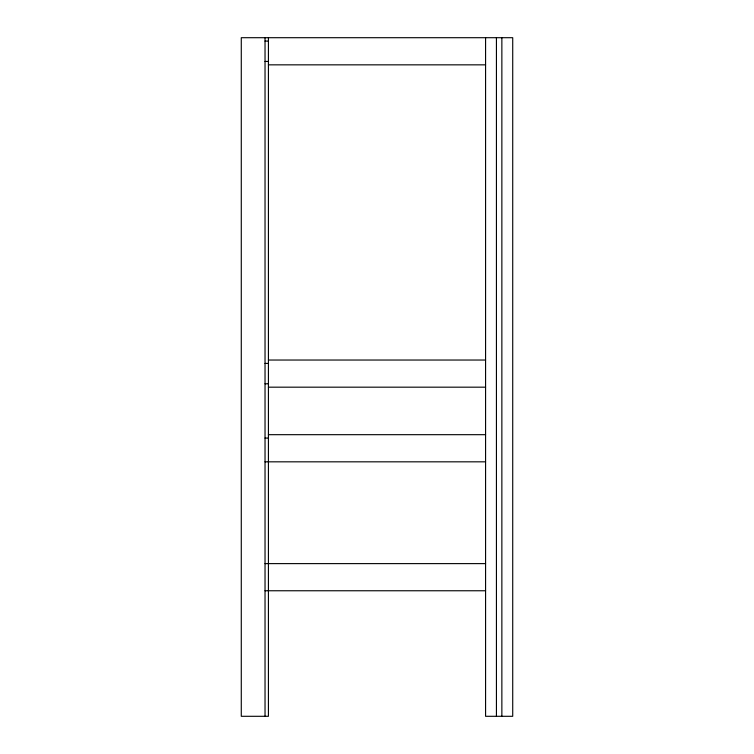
<?xml version="1.0" encoding="UTF-8"?>
<svg xmlns="http://www.w3.org/2000/svg" width="754" height="754" viewBox="0 0 754 754"><rect width="100%" height="100%" fill="white"/><g stroke="black" fill="none" stroke-linecap="round" stroke-linejoin="round"><path stroke-width="1.13" d="M265.031 41.093L268.424 41.093M265.031 61.451L268.424 61.451M268.424 64.844L485.576 64.844M268.424 360.035L485.576 360.035M265.031 363.428L268.424 363.428M265.031 383.786L268.424 383.786M268.424 387.179L485.576 387.179M268.424 434.681L485.576 434.681M265.031 438.074L268.424 438.074M265.031 461.825L485.576 461.825M265.031 563.615L485.576 563.615M265.031 590.759L485.576 590.759M501.862 37.7L501.862 716.3M496.434 37.7L496.434 716.3M485.576 37.7L485.576 716.3L512.72 716.3L512.72 37.7L241.28 37.7L241.28 716.3L268.424 716.3L268.424 37.7M265.031 37.7L265.031 716.3"/></g></svg>
